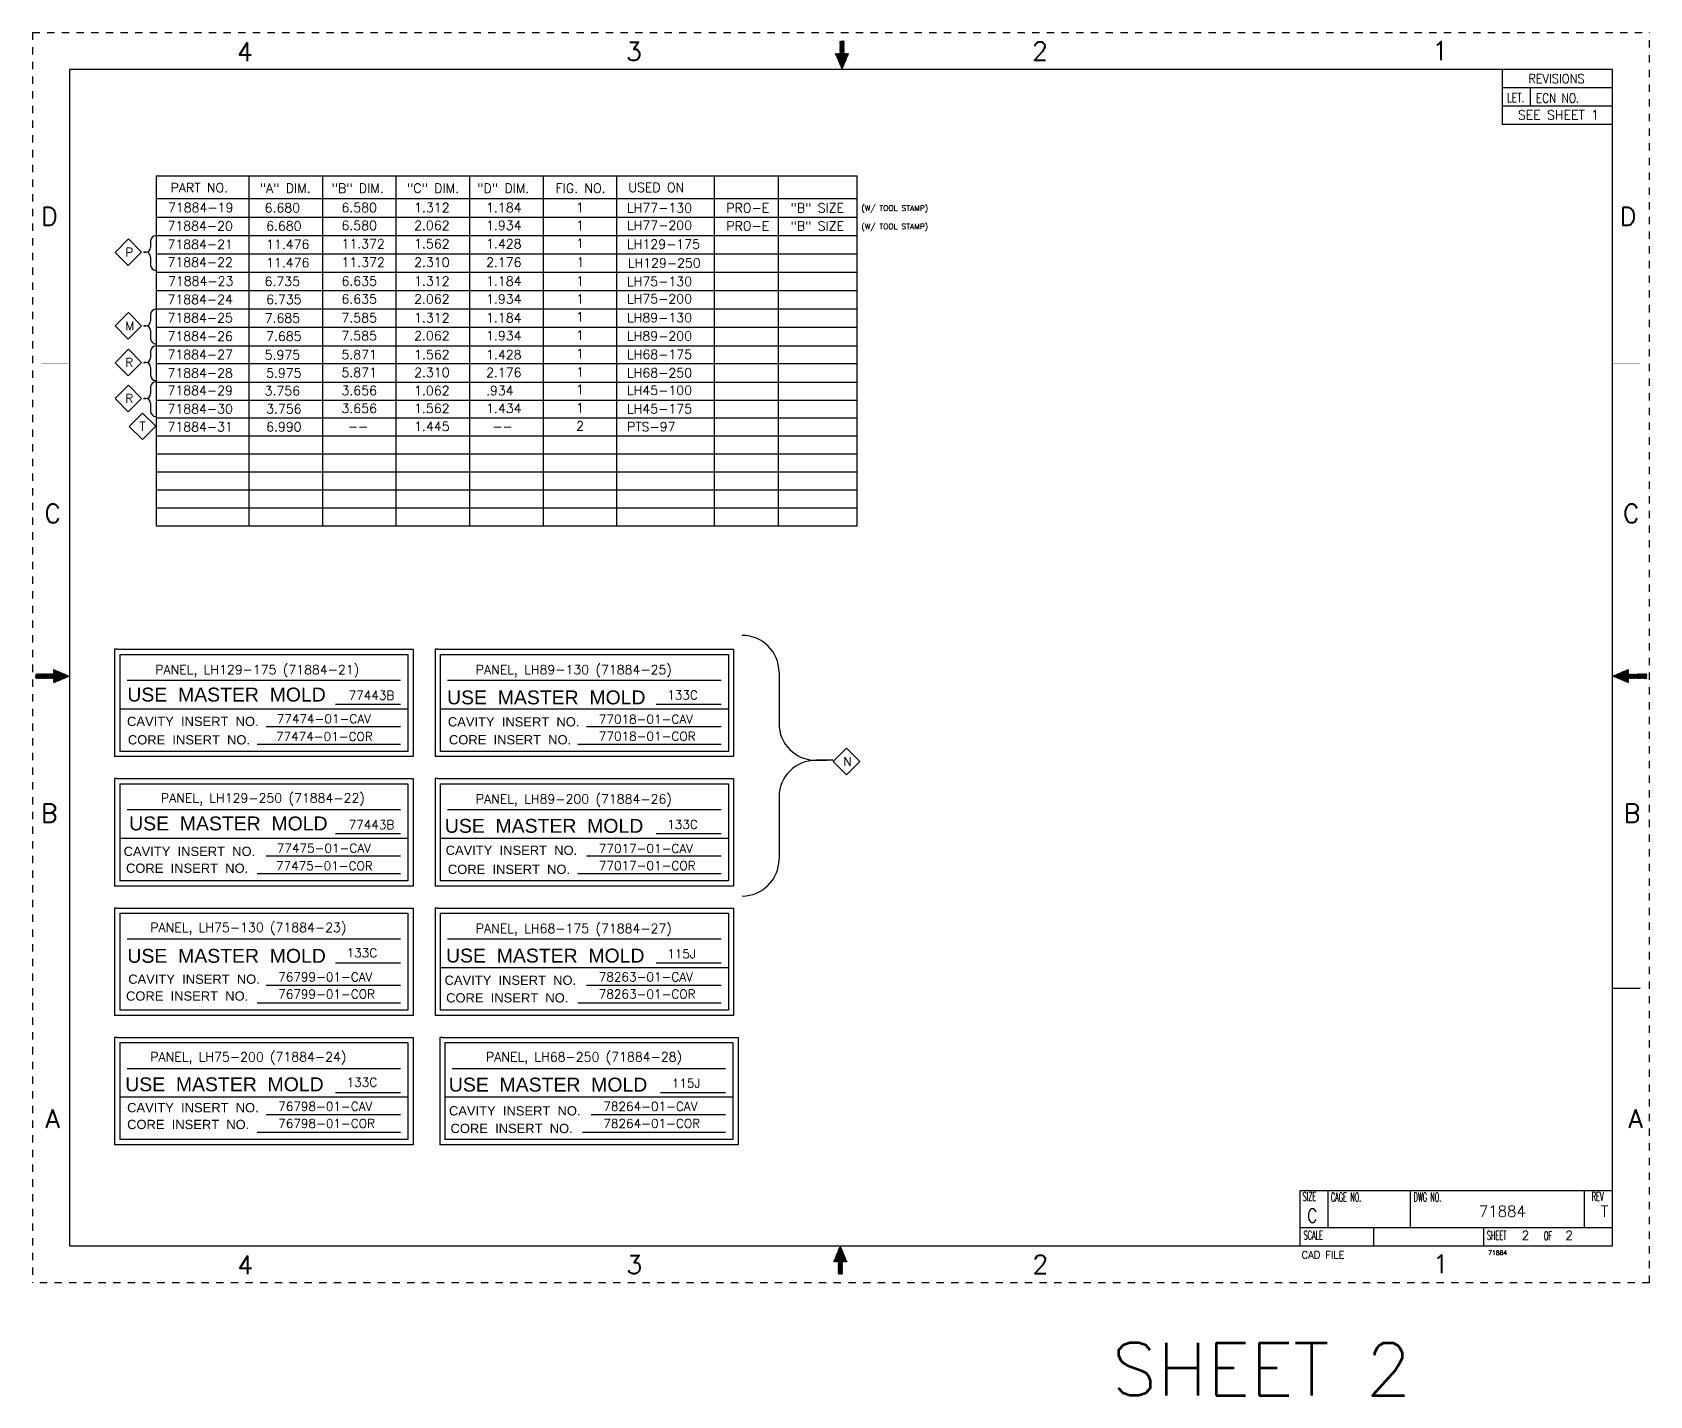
# Model space of a CAD drawing. Extents: x -24.6 to 21.5, y -2 to 16.6.
# Drawn here: x -24.65 to -2.65, y -1.98 to 16.56 of the extents above; entities that cross this region are included whole.
import ezdxf
from ezdxf.enums import TextEntityAlignment as Align

# ---------------------------------------------------------------- set-up
doc = ezdxf.new("R2010")
doc.units = 0
doc.header["$LTSCALE"] = 0.25
doc.linetypes.add('HIDDEN2', pattern=[0.1875, 0.125, -0.0625])
doc.layers.get('0').update_dxf_attribs({"linetype": 'CONTINUOUS'})
for name, color, linetype in [('BOR', 5, 'CONTINUOUS'), ('TEX', 7, 'CONTINUOUS'), ('TXT', 7, 'CONTINUOUS')]:
    doc.layers.add(name, color=color, linetype=linetype)
doc.styles.add('0', font='SIMPLEX.SHX')
doc.styles.add('ROMANS', font='romans', dxfattribs={"width": 0.6, "height": 0.12})
doc.styles.add('SANSSERIF', font='sas_____.pfb', dxfattribs={"height": 0.27})
doc.styles.get("Standard").update_dxf_attribs({"font": 'SIMPLEX.SHX'})

# ---------------------------------------------------------------- blocks, each defined once
blk = doc.blocks.new('CSIZE2')
at = {"layer": 'BOR', "color": 6, "linetype": 'HIDDEN2'}
for p, q in [((0, 17.008), (22, 17.008)), ((0, 17.008), (0, 0)), ((22, 0), (22, 17.008)), ((22, 0), (0, 0))]:
    blk.add_line(p, q, dxfattribs=at)
at = {"layer": 'BOR'}
for p, q in [((21.496, 16.503), (0.505, 16.503)), ((0.505, 16.503), (0.505, 0.505)), ((19.996, 16.503), (19.996, 15.753)), ((21.496, 0.505), (21.496, 16.503)), ((21.496, 16.253), (19.996, 16.253)), ((20.376, 16.253), (20.376, 16.003)), ((21.496, 16.003), (19.996, 16.003)), ((21.496, 15.753), (19.996, 15.753)), ((0.505, 0.505), (21.496, 0.505))]:
    blk.add_line(p, q, dxfattribs=at)
at = {"layer": 'BOR', "color": 5, "linetype": 'CONTINUOUS'}
for p, q in [((21.496, 0.505), (21.496, 3.444)), ((21.496, 0.505), (21.496, 3.444)), ((17.246, 1.255), (21.496, 1.255)), ((17.246, 0.505), (17.246, 1.255)), ((17.626, 0.755), (17.626, 1.255)), ((18.746, 0.755), (18.746, 1.255)), ((21.116, 0.755), (21.116, 1.255)), ((17.246, 0.755), (21.496, 0.755)), ((18.246, 0.505), (18.246, 0.755)), ((19.746, 0.505), (19.746, 0.755))]:
    blk.add_line(p, q, dxfattribs=at)
at = {"layer": 'BOR', "color": 2, "linetype": 'CONTINUOUS'}
for points, const_width in [([(5.491, 17.003), (5.491, 16.503)], 0.002), ([(16.49, 17.003), (16.49, 16.503)], 0.002), ([(11.013, 16.503), (10.921, 16.719), (10.982, 16.719), (10.982, 16.89)], 0.00103), ([(10.982, 16.89), (11.044, 16.89)], 0.00103), ([(11.044, 16.89), (11.044, 16.719)], 0.00103), ([(11.013, 16.503), (11.106, 16.719), (11.044, 16.719)], 0.00103), ([(0.496, 12.505), (0.121, 12.505)], 0.002), ([(21.871, 12.505), (21.496, 12.505)], 0.002), ([(0.505, 8.252), (0.288, 8.159), (0.288, 8.221), (0.041, 8.221), (0.041, 8.283), (0.288, 8.283)], 0.00103), ([(0.505, 8.252), (0.288, 8.345), (0.288, 8.283)], 0.00103), ([(21.496, 8.251), (21.713, 8.344), (21.713, 8.282), (21.96, 8.282), (21.96, 8.22), (21.713, 8.22)], 0.00103), ([(21.496, 8.251), (21.713, 8.158), (21.713, 8.22)], 0.00103), ([(0.496, 4.005), (0.121, 4.005)], 0.002), ([(5.496, 0.505), (5.496, 0.005)], 0.002), ([(10.991, 0.505), (10.898, 0.288), (10.96, 0.288)], 0.00103), ([(10.991, 0.505), (11.084, 0.288), (11.022, 0.288), (11.022, 0.117)], 0.00103), ([(16.496, 0.505), (16.496, 0.005)], 0.002), ([(10.96, 0.117), (10.96, 0.288)], 0.00103), ([(10.96, 0.117), (11.022, 0.117)], 0.00103)]:
    blk.add_lwpolyline(points, dxfattribs=dict(at, const_width=const_width))
for points in [[(10.94, 16.673), (11.044, 16.777)], [(10.942, 16.668), (11.044, 16.77)], [(10.944, 16.663), (11.044, 16.763)], [(10.946, 16.658), (11.044, 16.755)], [(10.948, 16.652), (11.044, 16.748)], [(10.951, 16.647), (11.044, 16.741)], [(10.953, 16.642), (11.044, 16.734)], [(10.956, 16.637), (11.044, 16.727)], [(10.982, 16.832), (11.041, 16.891)], [(10.982, 16.839), (11.034, 16.891)], [(10.982, 16.846), (11.027, 16.891)], [(10.982, 16.853), (11.019, 16.891)], [(10.982, 16.869), (11.004, 16.89)], [(10.982, 16.876), (10.997, 16.89)], [(10.982, 16.883), (10.99, 16.89)], [(10.982, 16.862), (11.011, 16.89)], [(10.982, 16.824), (11.044, 16.886)], [(10.982, 16.817), (11.044, 16.879)], [(10.982, 16.81), (11.044, 16.872)], [(10.982, 16.803), (11.044, 16.865)], [(10.982, 16.796), (11.044, 16.857)], [(10.982, 16.788), (11.044, 16.85)], [(10.982, 16.781), (11.044, 16.843)], [(10.982, 16.774), (11.044, 16.836)], [(10.982, 16.767), (11.044, 16.829)], [(10.982, 16.76), (11.044, 16.821)], [(10.982, 16.751), (11.044, 16.814)], [(10.982, 16.744), (11.044, 16.806)], [(10.982, 16.737), (11.044, 16.799)], [(10.982, 16.73), (11.044, 16.792)], [(10.982, 16.722), (11.044, 16.784)], [(10.923, 16.714), (10.928, 16.719)], [(10.925, 16.709), (10.935, 16.719)], [(10.927, 16.704), (10.942, 16.719)], [(10.929, 16.699), (10.949, 16.719)], [(10.931, 16.694), (10.958, 16.719)], [(10.934, 16.689), (10.965, 16.719)], [(10.936, 16.683), (10.972, 16.719)], [(10.938, 16.678), (10.979, 16.719)], [(10.958, 16.632), (11.044, 16.719)], [(10.96, 16.628), (11.051, 16.719)], [(10.962, 16.623), (11.059, 16.719)], [(10.964, 16.617), (11.066, 16.719)], [(10.966, 16.612), (11.073, 16.719)], [(10.969, 16.607), (11.081, 16.719)], [(10.971, 16.602), (11.088, 16.719)], [(10.973, 16.597), (11.096, 16.719)], [(10.975, 16.592), (11.103, 16.719)], [(10.977, 16.587), (11.103, 16.712)], [(10.98, 16.582), (11.098, 16.7)], [(10.982, 16.577), (11.093, 16.687)], [(10.984, 16.572), (11.086, 16.674)], [(10.986, 16.567), (11.081, 16.662)], [(10.989, 16.562), (11.075, 16.648)], [(10.991, 16.557), (11.071, 16.636)], [(10.994, 16.552), (11.065, 16.623)], [(10.996, 16.546), (11.06, 16.61)], [(10.998, 16.541), (11.053, 16.598)], [(11, 16.536), (11.048, 16.586)], [(11.002, 16.531), (11.043, 16.572)], [(11.004, 16.526), (11.038, 16.56)], [(11.006, 16.521), (11.032, 16.546)], [(11.008, 16.515), (11.027, 16.534)], [(11.011, 16.51), (11.02, 16.521)], [(11.013, 16.505), (11.015, 16.508)], [(0.041, 8.223), (0.101, 8.283)], [(0.041, 8.23), (0.094, 8.283)], [(0.041, 8.237), (0.086, 8.283)], [(0.041, 8.245), (0.079, 8.283)], [(0.041, 8.252), (0.072, 8.283)], [(0.047, 8.221), (0.108, 8.283)], [(0.055, 8.221), (0.115, 8.283)], [(0.062, 8.221), (0.123, 8.283)], [(0.069, 8.221), (0.131, 8.283)], [(0.076, 8.221), (0.138, 8.283)], [(0.083, 8.221), (0.145, 8.283)], [(0.091, 8.221), (0.152, 8.283)], [(0.098, 8.221), (0.16, 8.283)], [(0.105, 8.221), (0.168, 8.283)], [(0.113, 8.221), (0.175, 8.283)], [(0.12, 8.221), (0.182, 8.283)], [(0.128, 8.221), (0.189, 8.283)], [(0.135, 8.221), (0.197, 8.283)], [(0.142, 8.221), (0.204, 8.283)], [(0.149, 8.221), (0.211, 8.283)], [(0.157, 8.221), (0.218, 8.283)], [(0.164, 8.221), (0.226, 8.283)], [(0.17, 8.221), (0.233, 8.283)], [(0.177, 8.221), (0.24, 8.283)], [(0.185, 8.221), (0.247, 8.283)], [(0.193, 8.221), (0.254, 8.283)], [(0.2, 8.221), (0.262, 8.283)], [(0.207, 8.221), (0.27, 8.283)], [(0.214, 8.221), (0.277, 8.283)], [(0.221, 8.221), (0.284, 8.283)], [(0.229, 8.221), (0.334, 8.325)], [(0.236, 8.221), (0.339, 8.323)], [(0.243, 8.221), (0.344, 8.321)], [(0.25, 8.221), (0.349, 8.319)], [(0.257, 8.221), (0.354, 8.317)], [(0.265, 8.221), (0.359, 8.315)], [(0.272, 8.221), (0.364, 8.313)], [(0.279, 8.221), (0.369, 8.311)], [(0.287, 8.221), (0.374, 8.309)], [(0.288, 8.338), (0.292, 8.343)], [(0.288, 8.331), (0.298, 8.34)], [(0.288, 8.324), (0.303, 8.338)], [(0.288, 8.317), (0.308, 8.336)], [(0.288, 8.31), (0.313, 8.334)], [(0.288, 8.302), (0.318, 8.332)], [(0.288, 8.295), (0.323, 8.33)], [(0.288, 8.288), (0.329, 8.328)], [(0.288, 8.215), (0.379, 8.305)], [(0.288, 8.208), (0.384, 8.303)], [(0.288, 8.2), (0.389, 8.301)], [(0.288, 8.193), (0.394, 8.299)], [(0.288, 8.186), (0.4, 8.297)], [(0.288, 8.179), (0.405, 8.295)], [(0.288, 8.172), (0.41, 8.293)], [(0.288, 8.164), (0.415, 8.291)], [(0.293, 8.161), (0.42, 8.288)], [(0.306, 8.166), (0.425, 8.286)], [(0.319, 8.173), (0.43, 8.284)], [(0.332, 8.178), (0.436, 8.282)], [(0.344, 8.184), (0.441, 8.28)], [(0.356, 8.189), (0.446, 8.278)], [(0.37, 8.194), (0.451, 8.276)], [(0.382, 8.199), (0.456, 8.274)], [(0.395, 8.206), (0.461, 8.27)], [(0.408, 8.211), (0.466, 8.268)], [(0.421, 8.216), (0.471, 8.266)], [(0.434, 8.221), (0.476, 8.264)], [(0.446, 8.227), (0.481, 8.262)], [(0.458, 8.232), (0.486, 8.26)], [(0.472, 8.238), (0.491, 8.258)], [(0.484, 8.244), (0.496, 8.256)], [(0.497, 8.249), (0.502, 8.253)], [(21.493, 8.251), (21.496, 8.254)], [(21.504, 8.249), (21.514, 8.259)], [(21.509, 8.247), (21.527, 8.264)], [(21.514, 8.244), (21.54, 8.27)], [(21.519, 8.242), (21.552, 8.276)], [(21.524, 8.24), (21.564, 8.281)], [(21.529, 8.238), (21.578, 8.286)], [(21.535, 8.236), (21.59, 8.291)], [(21.54, 8.234), (21.604, 8.297)], [(21.545, 8.232), (21.616, 8.303)], [(21.55, 8.229), (21.629, 8.309)], [(21.555, 8.226), (21.642, 8.314)], [(21.559, 8.224), (21.654, 8.319)], [(21.564, 8.222), (21.666, 8.324)], [(21.57, 8.22), (21.68, 8.33)], [(21.575, 8.218), (21.692, 8.336)], [(21.58, 8.216), (21.706, 8.341)], [(21.585, 8.214), (21.713, 8.341)], [(21.59, 8.212), (21.713, 8.334)], [(21.595, 8.209), (21.713, 8.326)], [(21.6, 8.207), (21.713, 8.319)], [(21.606, 8.205), (21.713, 8.312)], [(21.611, 8.203), (21.713, 8.305)], [(21.616, 8.201), (21.713, 8.297)], [(21.621, 8.199), (21.713, 8.29)], [(21.626, 8.197), (21.713, 8.283)], [(21.631, 8.194), (21.719, 8.281)], [(21.637, 8.191), (21.726, 8.281)], [(21.642, 8.189), (21.733, 8.281)], [(21.647, 8.187), (21.741, 8.281)], [(21.652, 8.185), (21.748, 8.281)], [(21.657, 8.183), (21.755, 8.281)], [(21.661, 8.181), (21.762, 8.281)], [(21.666, 8.179), (21.769, 8.281)], [(21.672, 8.177), (21.713, 8.217)], [(21.677, 8.175), (21.713, 8.21)], [(21.682, 8.172), (21.713, 8.203)], [(21.687, 8.17), (21.713, 8.195)], [(21.692, 8.168), (21.714, 8.189)], [(21.697, 8.166), (21.714, 8.182)], [(21.702, 8.164), (21.714, 8.175)], [(21.708, 8.161), (21.714, 8.167)], [(21.713, 8.159), (21.714, 8.159)], [(21.716, 8.22), (21.777, 8.281)], [(21.723, 8.22), (21.784, 8.281)], [(21.73, 8.22), (21.791, 8.281)], [(21.737, 8.22), (21.798, 8.281)], [(21.745, 8.22), (21.805, 8.281)], [(21.752, 8.22), (21.814, 8.281)], [(21.759, 8.22), (21.821, 8.281)], [(21.766, 8.22), (21.828, 8.281)], [(21.774, 8.22), (21.835, 8.281)], [(21.781, 8.22), (21.844, 8.282)], [(21.788, 8.22), (21.851, 8.282)], [(21.796, 8.22), (21.858, 8.282)], [(21.803, 8.22), (21.865, 8.282)], [(21.811, 8.22), (21.872, 8.282)], [(21.818, 8.22), (21.88, 8.282)], [(21.825, 8.22), (21.887, 8.282)], [(21.832, 8.22), (21.894, 8.282)], [(21.839, 8.22), (21.901, 8.282)], [(21.847, 8.22), (21.908, 8.282)], [(21.854, 8.22), (21.916, 8.282)], [(21.861, 8.22), (21.923, 8.282)], [(21.868, 8.22), (21.93, 8.282)], [(21.875, 8.22), (21.937, 8.282)], [(21.883, 8.22), (21.946, 8.282)], [(21.89, 8.22), (21.953, 8.282)], [(21.898, 8.22), (21.96, 8.282)], [(21.905, 8.22), (21.96, 8.275)], [(21.913, 8.22), (21.96, 8.268)], [(21.92, 8.22), (21.96, 8.26)], [(21.927, 8.22), (21.96, 8.253)], [(21.934, 8.22), (21.96, 8.247)], [(21.941, 8.22), (21.96, 8.239)], [(21.949, 8.22), (21.96, 8.232)], [(21.956, 8.22), (21.96, 8.224)], [(21.871, 4.005), (21.496, 4.005)], [(10.925, 0.349), (11.018, 0.443)], [(10.93, 0.362), (11.016, 0.448)], [(10.936, 0.375), (11.013, 0.453)], [(10.94, 0.387), (11.011, 0.458)], [(10.947, 0.401), (11.009, 0.463)], [(10.952, 0.413), (11.007, 0.469)], [(10.958, 0.426), (11.005, 0.474)], [(10.963, 0.439), (11.003, 0.479)], [(10.968, 0.451), (11, 0.484)], [(10.973, 0.464), (10.998, 0.489)], [(10.979, 0.477), (10.996, 0.493)], [(10.985, 0.489), (10.994, 0.498)], [(10.991, 0.503), (10.992, 0.504)], [(10.9, 0.288), (11.029, 0.417)], [(10.903, 0.299), (11.027, 0.422)], [(10.907, 0.288), (11.031, 0.412)], [(10.908, 0.311), (11.025, 0.427)], [(10.914, 0.324), (11.023, 0.433)], [(10.915, 0.288), (11.033, 0.407)], [(10.919, 0.337), (11.021, 0.438)], [(10.922, 0.288), (11.035, 0.402)], [(10.929, 0.288), (11.037, 0.396)], [(10.936, 0.288), (11.039, 0.391)], [(10.943, 0.288), (11.041, 0.386)], [(10.951, 0.288), (11.043, 0.381)], [(10.958, 0.288), (11.045, 0.376)], [(10.96, 0.282), (11.047, 0.371)], [(10.96, 0.275), (11.051, 0.366)], [(10.96, 0.268), (11.053, 0.36)], [(10.96, 0.26), (11.055, 0.355)], [(10.96, 0.253), (11.057, 0.35)], [(10.96, 0.246), (11.059, 0.345)], [(10.96, 0.239), (11.061, 0.34)], [(10.96, 0.232), (11.063, 0.335)], [(10.96, 0.224), (11.022, 0.286)], [(10.96, 0.217), (11.022, 0.279)], [(10.96, 0.21), (11.022, 0.272)], [(10.961, 0.203), (11.022, 0.265)], [(10.961, 0.196), (11.022, 0.257)], [(10.961, 0.188), (11.022, 0.25)], [(10.961, 0.181), (11.022, 0.243)], [(10.961, 0.174), (11.022, 0.235)], [(10.961, 0.167), (11.022, 0.228)], [(10.961, 0.16), (11.022, 0.22)], [(11.023, 0.287), (11.065, 0.33)], [(11.03, 0.287), (11.067, 0.324)], [(11.037, 0.287), (11.07, 0.319)], [(11.045, 0.287), (11.072, 0.315)], [(11.053, 0.287), (11.074, 0.31)], [(11.06, 0.288), (11.076, 0.305)], [(11.067, 0.288), (11.078, 0.3)], [(11.075, 0.288), (11.08, 0.294)], [(11.082, 0.288), (11.082, 0.289)], [(10.961, 0.152), (11.022, 0.213)], [(10.961, 0.145), (11.022, 0.206)], [(10.961, 0.138), (11.022, 0.199)], [(10.961, 0.131), (11.022, 0.191)], [(10.961, 0.124), (11.022, 0.184)], [(10.962, 0.117), (11.022, 0.177)], [(10.969, 0.117), (11.022, 0.17)], [(10.976, 0.117), (11.022, 0.163)], [(10.984, 0.117), (11.022, 0.155)], [(10.991, 0.117), (11.022, 0.148)], [(10.998, 0.117), (11.022, 0.141)], [(11.005, 0.117), (11.022, 0.133)], [(11.012, 0.117), (11.022, 0.126)], [(11.021, 0.117), (11.022, 0.118)]]:
    blk.add_lwpolyline(points, dxfattribs=at)
at = {"layer": 'BOR', "color": 2, "style": '0'}
for s, p in [('4', (2.891, 16.743)), ('3', (8.183, 16.748)), ('2', (13.707, 16.753)), ('1', (19.151, 16.757)), ('D', (0.232, 14.505)), ('D', (21.704, 14.505)), ('C', (0.277, 10.465)), ('C', (21.749, 10.465)), ('B', (0.229, 6.388)), ('B', (21.761, 6.388)), ('A', (0.275, 2.232)), ('A', (21.807, 2.232)), ('4', (2.896, 0.243)), ('3', (8.188, 0.248)), ('2', (13.712, 0.253)), ('1', (19.156, 0.257))]:
    blk.add_text(s, height=0.25, dxfattribs=at).set_placement(p, align=Align.MIDDLE)
at = {"layer": 'BOR', "color": 1}
for s, width, p, p2 in [('REVISIONS', 0.834633, (20.35, 16.316), (21.115, 16.316)), ('LET.', 0.704837, (20.061, 16.057), (20.296, 16.057)), ('ECN NO.', 0.780971, (20.453, 16.051), (21.043, 16.051))]:
    blk.add_text(s, height=0.125, dxfattribs=dict(at, width=width)).set_placement(p, p2, align=Align.FIT)
blk.add_text('SEE SHEET 1', height=0.125, dxfattribs=at).set_placement((20.759, 15.823), align=Align.CENTER)
at = {"layer": 'BOR', "color": 1, "linetype": 'CONTINUOUS'}
for s, height, width, p in [('SIZE', 0.12, 0.537634, (17.279, 1.114)), ('CAGE NO.', 0.12, 0.537634, (17.664, 1.107)), ('DWG NO.', 0.12, 0.537634, (18.79, 1.107)), ('REV', 0.12, 0.537634, (21.213, 1.115)), ('C', 0.188, 0.860215, (17.338, 0.819)), ('SCALE', 0.12, 0.537634, (17.293, 0.588)), ('SHEET', 0.12, 0.537634, (19.786, 0.586)), ('OF', 0.12, 0.537634, (20.562, 0.58))]:
    blk.add_text(s, height=height, dxfattribs=dict(at, width=width)).set_placement(p)
at = {"layer": 'BOR', "color": 1, "linetype": 'CONTINUOUS', "style": 'ROMANS'}
blk.add_text('CAD FILE ', height=0.099, dxfattribs=at).set_placement((17.265, 0.331))
at = {"layer": 'BOR', "color": 1}
for tag, p in [('NUMBER', (19.996, 0.899)), ('REVISION', (21.387, 0.899))]:
    blk.add_attdef(tag, text='', height=0.15, dxfattribs=at).set_placement(p, align=Align.CENTER)
blk.add_attdef('CAD', (19.805, 0.38), '', height=0.06, dxfattribs=at)

msp = doc.modelspace()

# ---------------------------------------------------------------- linework, layer by layer
for p, q in [((-22.96389, 14.61199), (-22.96389, 9.85192)), ((-22.96389, 14.61199), (-13.42401, 14.61199)), ((-21.69954, 14.61199), (-21.69954, 9.85192)), ((-20.69954, 14.61199), (-20.69954, 9.85192)), ((-19.69954, 14.61199), (-19.69954, 9.85192)), ((-18.69954, 14.61199), (-18.69954, 9.85192)), ((-17.69954, 14.61199), (-17.69954, 9.85192)), ((-16.69954, 14.61199), (-16.69954, 9.85192)), ((-15.36817, 9.85192), (-15.36817, 14.61199)), ((-14.49423, 9.85192), (-14.49423, 14.61199)), ((-13.42401, 9.85192), (-13.42401, 14.61199)), ((-22.96389, 14.29999), (-13.42401, 14.29999)), ((-22.96389, 14.04999), (-13.42401, 14.04999)), ((-22.96389, 13.79999), (-13.42401, 13.79999)), ((-22.96389, 13.54999), (-13.42401, 13.54999)), ((-22.96389, 13.29999), (-13.42401, 13.29999)), ((-22.96389, 13.04999), (-13.42401, 13.04999)), ((-22.96389, 12.79999), (-13.42401, 12.79999)), ((-22.96389, 12.54999), (-13.42401, 12.54999)), ((-22.96389, 12.29999), (-13.42401, 12.29999)), ((-22.96389, 12.05576), (-13.42401, 12.05576)), ((-22.96389, 11.80576), (-13.42401, 11.80576)), ((-22.96389, 11.56153), (-13.42401, 11.56153)), ((-22.96389, 11.3173), (-13.42401, 11.3173)), ((-22.96389, 11.3173), (-13.42401, 11.3173)), ((-22.96389, 11.07307), (-13.42401, 11.07307)), ((-22.96389, 10.82884), (-13.42401, 10.82884)), ((-22.96389, 10.58461), (-13.42401, 10.58461)), ((-22.96389, 10.34038), (-13.42401, 10.34038)), ((-22.96389, 10.09615), (-13.42401, 10.09615)), ((-22.96389, 9.85192), (-13.42401, 9.85192))]:
    msp.add_line(p, q)
at = {"layer": 'BOR'}
for p, q in [((-23.33875, 13.75142), (-23.52124, 13.56893)), ((-23.15934, 13.57202), (-23.33875, 13.75142)), ((-23.52124, 13.56893), (-23.34184, 13.38953)), ((-23.34184, 13.38953), (-23.15934, 13.57202)), ((-23.33875, 12.75142), (-23.52124, 12.56893)), ((-23.52124, 12.56893), (-23.34184, 12.38953)), ((-23.34184, 12.38953), (-23.15934, 12.57202)), ((-23.15934, 12.57202), (-23.33875, 12.75142)), ((-23.33875, 12.25142), (-23.52124, 12.06893)), ((-23.15934, 12.07202), (-23.33875, 12.25142)), ((-23.52124, 12.06893), (-23.34184, 11.88953)), ((-23.34184, 11.88953), (-23.15934, 12.07202)), ((-23.33875, 11.76296), (-23.52124, 11.58047)), ((-23.15934, 11.58356), (-23.33875, 11.76296)), ((-23.52124, 11.58047), (-23.34184, 11.40107)), ((-23.34184, 11.40107), (-23.15934, 11.58356)), ((-23.14566, 11.38411), (-23.32815, 11.20162)), ((-22.96625, 11.2047), (-23.14566, 11.38411)), ((-23.32815, 11.20162), (-23.14875, 11.02221)), ((-23.14875, 11.02221), (-22.96625, 11.2047)), ((-13.57039, 6.8254), (-13.75288, 6.64291)), ((-13.39099, 6.646), (-13.57039, 6.8254)), ((-13.75288, 6.64291), (-13.57348, 6.4635)), ((-13.57348, 6.4635), (-13.39099, 6.646))]:
    msp.add_line(p, q, dxfattribs=at)
at = {"layer": 'TEX'}
for p, q in [((-23.03669, 13.72906), (-23.03669, 13.63682)), ((-23.13383, 13.57082), (-23.10269, 13.57082)), ((-23.10269, 13.57082), (-23.12321, 13.57082)), ((-23.03669, 13.50482), (-23.03669, 13.42097)), ((-23.03669, 13.42097), (-23.03669, 13.39308)), ((-23.13383, 12.57082), (-23.10269, 12.57082)), ((-23.10269, 12.57082), (-23.12321, 12.57082)), ((-23.03669, 12.72906), (-23.03669, 12.63682)), ((-23.03669, 12.50482), (-23.03669, 12.42097)), ((-23.03669, 12.42097), (-23.03669, 12.39308)), ((-23.03669, 12.22906), (-23.03669, 12.13682)), ((-23.13383, 12.07082), (-23.10269, 12.07082)), ((-23.10269, 12.07082), (-23.12321, 12.07082)), ((-23.03669, 12.00482), (-23.03669, 11.92097)), ((-23.03669, 11.92097), (-23.03669, 11.89308)), ((-23.03669, 11.7406), (-23.03669, 11.64836)), ((-23.13383, 11.58236), (-23.10269, 11.58236)), ((-23.10269, 11.58236), (-23.12321, 11.58236)), ((-23.03669, 11.51636), (-23.03669, 11.43251)), ((-23.03669, 11.43251), (-23.03669, 11.40462)), ((-23.52735, 8.17148), (-23.52735, 6.71148)), ((-23.49235, 8.17148), (-23.52735, 8.17148)), ((-23.49235, 8.17148), (-19.46735, 8.17148)), ((-19.46735, 8.17148), (-19.46735, 6.71148)), ((-19.16735, 8.17148), (-19.16735, 6.71148)), ((-19.13235, 8.17148), (-19.16735, 8.17148)), ((-19.13235, 8.17148), (-15.10735, 8.17148)), ((-15.10735, 8.17148), (-15.10735, 6.71148)), ((-23.45735, 8.10148), (-19.53735, 8.10148)), ((-23.45735, 8.10148), (-23.45735, 6.78148)), ((-19.53735, 8.10148), (-19.53735, 6.78148)), ((-19.09735, 8.10148), (-15.17735, 8.10148)), ((-19.09735, 8.10148), (-19.09735, 6.78148)), ((-15.17735, 8.10148), (-15.17735, 6.78148)), ((-14.48942, 7.86036), (-14.48942, 7.16159)), ((-19.46735, 6.71148), (-23.52735, 6.71148)), ((-19.53735, 6.78148), (-23.45735, 6.78148)), ((-15.10735, 6.71148), (-19.16735, 6.71148)), ((-15.17735, 6.78148), (-19.09735, 6.78148)), ((-13.75351, 6.66159), (-13.98942, 6.66159)), ((-13.98942, 6.66159), (-13.83395, 6.66159)), ((-23.52735, 6.41148), (-23.52735, 4.95148)), ((-23.49235, 6.41148), (-23.52735, 6.41148)), ((-23.49235, 6.41148), (-19.46735, 6.41148)), ((-19.46735, 6.41148), (-19.46735, 4.95148)), ((-19.16735, 6.41148), (-19.16735, 4.95148)), ((-19.13235, 6.41148), (-19.16735, 6.41148)), ((-19.13235, 6.41148), (-15.10735, 6.41148)), ((-15.10735, 6.41148), (-15.10735, 4.95148)), ((-23.45735, 6.34148), (-19.53735, 6.34148)), ((-23.45735, 6.34148), (-23.45735, 5.02148)), ((-19.53735, 6.34148), (-19.53735, 5.02148)), ((-19.09735, 6.34148), (-15.17735, 6.34148)), ((-19.09735, 6.34148), (-19.09735, 5.02148)), ((-15.17735, 6.34148), (-15.17735, 5.02148)), ((-14.48942, 6.16159), (-14.48942, 5.52633)), ((-14.48942, 5.52633), (-14.48942, 5.31505)), ((-19.46735, 4.95148), (-23.52735, 4.95148)), ((-19.53735, 5.02148), (-23.45735, 5.02148)), ((-15.10735, 4.95148), (-19.16735, 4.95148)), ((-15.17735, 5.02148), (-19.09735, 5.02148)), ((-23.52735, 4.65148), (-23.52735, 3.19148)), ((-23.49235, 4.65148), (-23.52735, 4.65148)), ((-23.49235, 4.65148), (-19.46735, 4.65148)), ((-19.46735, 4.65148), (-19.46735, 3.19148)), ((-19.16735, 4.65148), (-19.16735, 3.19148)), ((-19.13235, 4.65148), (-19.16735, 4.65148)), ((-19.13235, 4.65148), (-15.10735, 4.65148)), ((-15.10735, 4.65148), (-15.10735, 3.19148)), ((-23.45735, 4.58148), (-23.45735, 3.26148)), ((-23.45735, 4.58148), (-19.53735, 4.58148)), ((-19.53735, 4.58148), (-19.53735, 3.26148)), ((-19.09735, 4.58148), (-15.17735, 4.58148)), ((-19.09735, 4.58148), (-19.09735, 3.26148)), ((-15.17735, 4.58148), (-15.17735, 3.26148)), ((-19.46735, 3.19148), (-23.52735, 3.19148)), ((-19.53735, 3.26148), (-23.45735, 3.26148)), ((-15.10735, 3.19148), (-19.16735, 3.19148)), ((-15.17735, 3.26148), (-19.09735, 3.26148)), ((-23.52735, 2.89148), (-23.52735, 1.43148)), ((-23.49235, 2.89148), (-23.52735, 2.89148)), ((-23.49235, 2.89148), (-19.46735, 2.89148)), ((-19.46735, 2.89148), (-19.46735, 1.43148)), ((-19.10521, 2.89148), (-19.10521, 1.43148)), ((-19.07021, 2.89148), (-19.10521, 2.89148)), ((-19.07021, 2.89148), (-15.04521, 2.89148)), ((-15.04521, 2.89148), (-15.04521, 1.43148)), ((-23.45735, 2.82148), (-19.53735, 2.82148)), ((-23.45735, 2.82148), (-23.45735, 1.50148)), ((-19.53735, 2.82148), (-19.53735, 1.50148)), ((-19.03521, 2.82148), (-15.11521, 2.82148)), ((-19.03521, 2.82148), (-19.03521, 1.50148)), ((-15.11521, 2.82148), (-15.11521, 1.50148)), ((-19.46735, 1.43148), (-23.52735, 1.43148)), ((-19.53735, 1.50148), (-23.45735, 1.50148)), ((-15.04521, 1.43148), (-19.10521, 1.43148)), ((-15.11521, 1.50148), (-19.03521, 1.50148))]:
    msp.add_line(p, q, dxfattribs=at)
for centre, radius, start, end in [((-22.97069, 13.72906), 0.066, 90, 180), ((-23.10269, 13.63682), 0.066, 270, 0), ((-23.10269, 13.50482), 0.066, 0, 90), ((-22.97069, 13.39308), 0.066, 180, 270), ((-22.97069, 12.72906), 0.066, 90, 180), ((-23.10269, 12.63682), 0.066, 270, 0), ((-23.10269, 12.50482), 0.066, 0, 90), ((-22.97069, 12.39308), 0.066, 180, 270), ((-23.10269, 12.13682), 0.066, 270, 0), ((-22.97069, 12.22906), 0.066, 90, 180), ((-23.10269, 12.00482), 0.066, 0, 90), ((-22.97069, 11.89308), 0.066, 180, 270), ((-22.97069, 11.7406), 0.066, 90, 180), ((-23.10269, 11.64836), 0.066, 270, 0), ((-23.10269, 11.51636), 0.066, 0, 90), ((-22.97069, 11.40462), 0.066, 180, 270), ((-14.98942, 7.86036), 0.5, 0, 90), ((-13.98942, 7.16159), 0.5, 180, 270), ((-13.98942, 6.16159), 0.5, 90, 180), ((-14.98942, 5.31505), 0.5, 270, 0)]:
    msp.add_arc(centre, radius, start, end, dxfattribs=at)
at = {"layer": 'TXT', "color": 1}
for p, q in [((-23.35735, 7.75148), (-19.63735, 7.75148)), ((-18.99735, 7.75148), (-15.27735, 7.75148)), ((-23.45735, 7.36189), (-19.53735, 7.36189)), ((-20.52213, 7.42425), (-19.63735, 7.42425)), ((-19.09735, 7.36189), (-15.17735, 7.36189)), ((-16.16213, 7.42425), (-15.27735, 7.42425)), ((-21.46716, 7.12148), (-19.63735, 7.12148)), ((-17.10716, 7.12148), (-15.27735, 7.12148)), ((-21.58568, 6.88148), (-19.63735, 6.88148)), ((-17.22568, 6.88148), (-15.27735, 6.88148)), ((-23.35735, 5.99148), (-19.63735, 5.99148)), ((-18.99735, 5.99148), (-15.27735, 5.99148)), ((-23.45735, 5.60189), (-19.53735, 5.60189)), ((-20.52213, 5.66425), (-19.63735, 5.66425)), ((-19.09735, 5.60189), (-15.17735, 5.60189)), ((-16.16213, 5.66425), (-15.27735, 5.66425)), ((-21.46716, 5.36148), (-19.63735, 5.36148)), ((-17.10716, 5.36148), (-15.27735, 5.36148)), ((-21.58568, 5.12148), (-19.63735, 5.12148)), ((-17.22568, 5.12148), (-15.27735, 5.12148)), ((-23.35735, 4.23148), (-19.63735, 4.23148)), ((-18.99735, 4.23148), (-15.27735, 4.23148)), ((-20.52213, 3.90425), (-19.63735, 3.90425)), ((-19.09735, 3.84189), (-15.17735, 3.84189)), ((-16.16213, 3.90425), (-15.27735, 3.90425)), ((-21.46716, 3.60148), (-19.63735, 3.60148)), ((-17.10716, 3.60148), (-15.27735, 3.60148)), ((-21.58568, 3.36148), (-19.63735, 3.36148)), ((-17.22568, 3.36148), (-15.27735, 3.36148)), ((-23.35735, 2.47148), (-19.63735, 2.47148)), ((-18.93521, 2.47148), (-15.21521, 2.47148)), ((-23.45735, 2.08189), (-19.53735, 2.08189)), ((-20.52213, 2.14425), (-19.63735, 2.14425)), ((-19.03521, 2.08189), (-15.11521, 2.08189)), ((-16.09999, 2.14425), (-15.21521, 2.14425)), ((-21.46716, 1.84148), (-19.63735, 1.84148)), ((-17.04502, 1.84148), (-15.21521, 1.84148)), ((-21.58568, 1.60148), (-19.63735, 1.60148)), ((-17.16354, 1.60148), (-15.21521, 1.60148))]:
    msp.add_line(p, q, dxfattribs=at)

# ---------------------------------------------------------------- block references
at = {"layer": 'TEX'}
msp.add_blockref('CSIZE2', (-24.64616, -0.4461), dxfattribs=at).add_auto_attribs({'NUMBER': '71884', 'CAD': '71884', 'REVISION': 'T'})

# ---------------------------------------------------------------- texts
for s, height, p in [('P', 0.12, (-23.38223, 13.51127)), ('M', 0.12, (-23.38223, 12.51127)), ('R', 0.12, (-23.38223, 12.01127)), ('R', 0.12, (-23.38223, 11.52281)), ('T', 0.12, (-23.18914, 11.14396)), ('77443B', 0.12, (-20.34335, 7.48471)), ('133C', 0.12, (-16.01027, 7.48873)), ('77474-01-CAV', 0.12, (-21.32108, 7.1663)), ('77018-01-CAV', 0.12, (-16.94011, 7.16072)), ('77474-01-COR', 0.12, (-21.33206, 6.92475)), ('77018-01-COR', 0.12, (-16.94011, 6.92837)), ('N', 0.12, (-13.61388, 6.58525)), ('77443B', 0.12, (-20.34335, 5.72471)), ('133C', 0.12, (-16.01027, 5.72873)), ('77475-01-CAV', 0.12, (-21.32108, 5.4063)), ('77017-01-CAV', 0.12, (-16.94011, 5.40072)), ('77475-01-COR', 0.12, (-21.33206, 5.16475)), ('77017-01-COR', 0.12, (-16.94011, 5.16837)), ('133C', 0.12, (-20.37148, 3.98209)), ('115J', 0.12, (-16.01027, 3.96873)), ('76799-01-CAV', 0.12, (-21.30132, 3.65407)), ('78263-01-CAV', 0.12, (-16.94132, 3.65407)), ('76799-01-COR', 0.12, (-21.30132, 3.42173)), ('78263-01-COR', 0.12, (-16.94132, 3.42173)), ('133C', 0.12, (-20.37148, 2.22209)), ('115J', 0.12, (-15.94813, 2.20873)), ('76798-01-CAV', 0.12, (-21.30132, 1.89407)), ('78264-01-CAV', 0.12, (-16.87918, 1.89407)), ('76798-01-COR', 0.12, (-21.30132, 1.66173)), ('78264-01-COR', 0.12, (-16.87918, 1.66173)), ('2', 0.12, (-4.38695, 0.14014)), ('2', 0.12, (-3.79229, 0.14014)), ('SHEET 2', 0.72, (-9.96327, -1.98021))]:
    msp.add_text(s, height=height, dxfattribs=at).set_placement(p)
at = {"layer": 'TXT'}
for s, height, p in [('PART NO.', 0.125, (-22.7657, 14.38609)), ('"A" DIM.  ', 0.125, (-21.55194, 14.37952)), ('"B" DIM.  ', 0.125, (-20.57389, 14.37952)), ('"C" DIM.  ', 0.125, (-19.54915, 14.37952)), ('"D" DIM.  ', 0.125, (-18.59411, 14.37952)), ('FIG. NO.', 0.125, (-17.52857, 14.37952)), ('USED ON', 0.125, (-16.5393, 14.38985)), ('71884-19', 0.125, (-22.80087, 14.11635)), ('6.680', 0.125, (-21.48625, 14.11296)), ('6.580', 0.125, (-20.44102, 14.11654)), ('1.312', 0.125, (-19.45258, 14.11654)), ('1.184', 0.125, (-18.47386, 14.11654)), ('1', 0.125, (-17.24926, 14.11654)), ('LH77-130', 0.125, (-16.55637, 14.11177)), ('PRO-E', 0.125, (-15.20624, 14.11177)), ('"B" SIZE', 0.125, (-14.3323, 14.11177)), ('(W/ TOOL STAMP)', 0.075, (-13.36748, 14.13405)), ('71884-20', 0.125, (-22.80764, 13.86671)), ('6.680', 0.125, (-21.46633, 13.86671)), ('6.580', 0.125, (-20.44102, 13.87328)), ('2.062', 0.125, (-19.45258, 13.87328)), ('1.934', 0.125, (-18.47386, 13.87328)), ('1', 0.125, (-17.24926, 13.87328)), ('LH77-200', 0.125, (-16.55637, 13.8755)), ('PRO-E', 0.125, (-15.20624, 13.86662)), ('"B" SIZE', 0.125, (-14.3323, 13.86662)), ('(W/ TOOL STAMP)', 0.075, (-13.36748, 13.88405)), ('71884-21', 0.125, (-22.80764, 13.61687)), ('11.476', 0.125, (-21.46633, 13.61671)), ('11.372', 0.125, (-20.44102, 13.62328)), ('1.562', 0.125, (-19.45258, 13.62328)), ('1.428', 0.125, (-18.47386, 13.62328)), ('1', 0.125, (-17.24926, 13.63002)), ('LH129-175', 0.125, (-16.55637, 13.61869)), ('71884-22', 0.125, (-22.80764, 13.37362)), ('11.476', 0.125, (-21.46633, 13.36671)), ('11.372', 0.125, (-20.44102, 13.37328)), ('2.310', 0.125, (-19.45258, 13.37328)), ('2.176', 0.125, (-18.47386, 13.37328)), ('1', 0.125, (-17.24268, 13.37362)), ('LH129-250', 0.125, (-16.54609, 13.36188)), ('71884-23', 0.125, (-22.80087, 13.11635)), ('6.735', 0.125, (-21.48625, 13.11296)), ('6.635', 0.125, (-20.44102, 13.11654)), ('1.312', 0.125, (-19.45258, 13.11654)), ('1.184', 0.125, (-18.47386, 13.11654)), ('1', 0.125, (-17.24926, 13.11654)), ('LH75-130', 0.125, (-16.55637, 13.11177)), ('71884-24', 0.125, (-22.80764, 12.86671)), ('6.735', 0.125, (-21.46633, 12.86671)), ('6.635', 0.125, (-20.44102, 12.87328)), ('2.062', 0.125, (-19.45258, 12.87328)), ('1.934', 0.125, (-18.47386, 12.87328)), ('1', 0.125, (-17.24926, 12.87328)), ('LH75-200', 0.125, (-16.55637, 12.8755)), ('71884-25', 0.125, (-22.80764, 12.61687)), ('7.685', 0.125, (-21.48625, 12.61296)), ('7.585', 0.125, (-20.44102, 12.61654)), ('1.312', 0.125, (-19.45258, 12.61654)), ('1.184', 0.125, (-18.47386, 12.61654)), ('1', 0.125, (-17.24926, 12.63002)), ('LH89-130', 0.125, (-16.55637, 12.61869)), ('71884-26', 0.125, (-22.80764, 12.36687)), ('7.685', 0.125, (-21.46633, 12.36671)), ('7.585', 0.125, (-20.44102, 12.37328)), ('2.062', 0.125, (-19.45258, 12.37328)), ('1.934', 0.125, (-18.47386, 12.37328)), ('1', 0.125, (-17.24926, 12.38002)), ('LH89-200', 0.125, (-16.55637, 12.36869)), ('71884-27', 0.125, (-22.80764, 12.11687)), ('5.975', 0.125, (-21.48625, 12.11296)), ('5.871', 0.125, (-20.44102, 12.11654)), ('1.562', 0.125, (-19.45258, 12.11654)), ('1.428', 0.125, (-18.47386, 12.11654)), ('1', 0.125, (-17.24926, 12.13002)), ('LH68-175', 0.125, (-16.55637, 12.11869)), ('71884-28', 0.125, (-22.80764, 11.86687)), ('5.975', 0.125, (-21.46633, 11.86671)), ('5.871', 0.125, (-20.44102, 11.87328)), ('2.310', 0.125, (-19.45258, 11.87328)), ('2.176', 0.125, (-18.47386, 11.87328)), ('1', 0.125, (-17.24926, 11.88002)), ('LH68-250', 0.125, (-16.55637, 11.86869)), ('71884-29', 0.125, (-22.80764, 11.62842)), ('3.756', 0.125, (-21.48625, 11.62451)), ('3.656', 0.125, (-20.44102, 11.62808)), ('1.062', 0.125, (-19.45258, 11.62808)), ('.934', 0.125, (-18.47386, 11.62808)), ('1', 0.125, (-17.24926, 11.64156)), ('LH45-100', 0.125, (-16.55637, 11.63023)), ('71884-30', 0.125, (-22.80764, 11.37842)), ('3.756', 0.125, (-21.46633, 11.37825)), ('3.656', 0.125, (-20.44102, 11.38482)), ('1.562', 0.125, (-19.45258, 11.38482)), ('1.434', 0.125, (-18.47386, 11.38482)), ('1', 0.125, (-17.24926, 11.39156)), ('LH45-175', 0.125, (-16.55637, 11.38023)), ('71884-31', 0.125, (-22.80764, 11.13419)), ('6.990', 0.125, (-21.46633, 11.13402)), ('1.445', 0.125, (-19.45258, 11.14059)), ('2', 0.125, (-17.24926, 11.14733)), ('PTS-97', 0.125, (-16.55637, 11.136)), (' --', 0.125, (-20.44102, 11.14059)), (' --', 0.125, (-18.47386, 11.14059))]:
    msp.add_text(s, height=height, dxfattribs=at).set_placement(p)
at = {"layer": 'TXT', "color": 1}
for s, p in [('PANEL, LH129-175 (71884-21)', (-22.97457, 7.83189)), ('PANEL, LH89-130 (71884-25)', (-18.61457, 7.83189)), ('PANEL, LH129-250 (71884-22)', (-22.89775, 6.08524)), ('PANEL, LH89-200 (71884-26)', (-18.61457, 6.07189)), ('PANEL, LH75-130 (71884-23)', (-23.04182, 4.32524)), ('PANEL, LH68-175 (71884-27)', (-18.61457, 4.31189)), ('PANEL, LH75-200 (71884-24)', (-23.04182, 2.56524)), ('PANEL, LH68-250 (71884-28)', (-18.47562, 2.56524))]:
    msp.add_text(s, height=0.125, dxfattribs=at).set_placement(p)
at = {"layer": 'TXT', "color": 1, "linetype": 'CONTINUOUS', "style": 'SANSSERIF'}
for p in [(-23.35375, 7.46055), (-19.00475, 7.42226), (-23.32946, 5.70789), (-19.03488, 5.67502), (-23.35262, 3.90686), (-19.0186, 3.91055), (-23.38274, 2.15992), (-18.98042, 2.15575)]:
    msp.add_text('USE  MASTER  MOLD', height=0.189, dxfattribs=at).set_placement(p)
at = {"layer": 'TXT', "color": 1, "style": 'SANSSERIF'}
for s, p in [('CAVITY  INSERT  NO.', (-23.3577, 7.12686)), ('CAVITY  INSERT  NO.', (-18.99374, 7.12147)), ('CORE  INSERT  NO.', (-23.34698, 6.87667)), ('CORE  INSERT  NO.', (-18.97868, 6.8774)), ('CAVITY  INSERT  NO.', (-19.02387, 5.37423)), ('CAVITY  INSERT  NO.', (-23.40418, 5.35921)), ('CORE  INSERT  NO.', (-23.37201, 5.13044)), ('CORE  INSERT  NO.', (-18.99374, 5.11511)), ('CAVITY  INSERT  NO.', (-23.34161, 3.62113)), ('CAVITY  INSERT  NO.', (-19.03863, 3.60686)), ('CORE  INSERT  NO.', (-23.37174, 3.3921)), ('CORE  INSERT  NO.', (-19.01719, 3.36739)), ('CAVITY  INSERT  NO.', (-23.35667, 1.87419)), ('CORE  INSERT  NO.', (-23.35667, 1.64517)), ('CAVITY  INSERT  NO.', (-18.97901, 1.83063)), ('CORE  INSERT  NO.', (-18.95757, 1.59116))]:
    msp.add_text(s, height=0.126, dxfattribs=at).set_placement(p)

doc.saveas('drawing.dxf')
